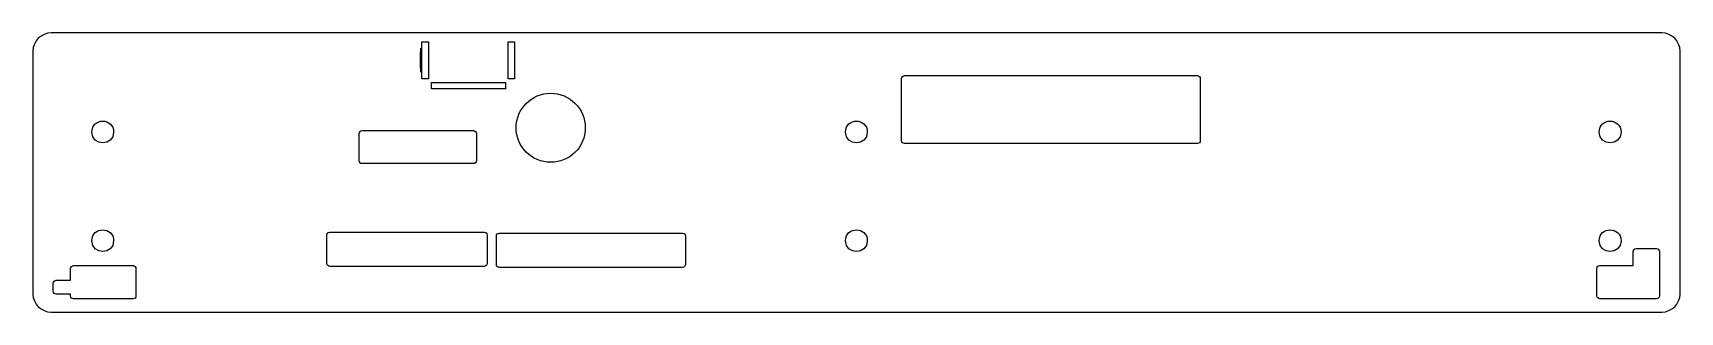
# Model space of a CAD drawing. Extents: x 0.6 to 29, y 2 to 6.8.
import ezdxf

# ---------------------------------------------------------------- set-up
doc = ezdxf.new("R2010")
doc.units = 0
doc.layers.add('Layer_1', color=7, linetype='CONTINUOUS')

msp = doc.modelspace()

# ---------------------------------------------------------------- linework, layer by layer
at = {"layer": 'Layer_1', "color": 1}
for p, q in [((28.707644, 6.842478), (0.894644, 6.842478)), ((7.296418, 6.690052), (7.406301, 6.690052)), ((7.296418, 6.047144), (7.296418, 6.690052)), ((7.406301, 6.690052), (7.406301, 6.047144)), ((8.786799, 6.690052), (8.896681, 6.690052)), ((8.786799, 6.047144), (8.786799, 6.690052)), ((8.896681, 6.690052), (8.896681, 6.047144)), ((0.577144, 6.524978), (0.577144, 2.333978)), ((29.025144, 2.333978), (29.025144, 6.524978)), ((7.406301, 6.047144), (7.296418, 6.047144)), ((7.458094, 5.984933), (8.740018, 5.984933)), ((7.458094, 5.875279), (7.458094, 5.984933)), ((8.740018, 5.984933), (8.740018, 5.875279)), ((8.896681, 6.047144), (8.786799, 6.047144)), ((15.581004, 4.980858), (15.581004, 6.052972)), ((15.631826, 6.103794), (20.688013, 6.103794)), ((15.631826, 6.103794), (15.631826, 6.103794)), ((20.73878, 6.052972), (20.73878, 4.980858)), ((8.740018, 5.875279), (7.458094, 5.875279)), ((9.51929, 5.799854), (9.51929, 5.799854)), ((1.782432, 5.31732), (1.782432, 5.31732)), ((6.262544, 5.154601), (8.184521, 5.154601)), ((6.262544, 5.154601), (6.262544, 5.154601)), ((14.799932, 5.31732), (14.799932, 5.31732)), ((27.817432, 5.31732), (27.817432, 5.31732)), ((6.211722, 4.633152), (6.211722, 5.103835)), ((8.235288, 5.103835), (8.235288, 4.633152)), ((20.688013, 4.930036), (15.631826, 4.930036)), ((8.184521, 4.58233), (6.262544, 4.58233)), ((1.782432, 3.437676), (1.782432, 3.437676)), ((14.799932, 3.437676), (14.799932, 3.437676)), ((27.817432, 3.437676), (27.817432, 3.437676)), ((5.654774, 2.855207), (5.654774, 3.347828)), ((5.705596, 3.39865), (8.368627, 3.39865)), ((5.705596, 3.39865), (5.705596, 3.39865)), ((8.419449, 3.347828), (8.419449, 2.855207)), ((8.58068, 2.838285), (8.58068, 3.330961)), ((8.631447, 3.381728), (11.797131, 3.381728)), ((8.631447, 3.381728), (8.631447, 3.381728)), ((11.847898, 3.330961), (11.847898, 2.838285)), ((28.215078, 2.822355), (28.215078, 3.062354)), ((28.265901, 3.113176), (28.618733, 3.113176)), ((28.265901, 3.113176), (28.265901, 3.113176)), ((28.669555, 3.062354), (28.669555, 2.771533)), ((0.979752, 2.566811), (1.226531, 2.566811)), ((1.226531, 2.566811), (1.226531, 2.769218)), ((1.277298, 2.819984), (2.30559, 2.819984)), ((1.277298, 2.819984), (1.277298, 2.819984)), ((2.356412, 2.769218), (2.356412, 2.295558)), ((8.368627, 2.804385), (5.705596, 2.804385)), ((11.797131, 2.787463), (8.631447, 2.787463)), ((27.588732, 2.295999), (27.588732, 2.771533)), ((27.639499, 2.822355), (28.215078, 2.822355)), ((28.669555, 2.771533), (28.669555, 2.718451)), ((28.669555, 2.718451), (28.669555, 2.295999)), ((0.92893, 2.376476), (0.92893, 2.516044)), ((1.226531, 2.325654), (0.979752, 2.325654)), ((1.226531, 2.295558), (1.226531, 2.325654)), ((0.894644, 2.016478), (28.707644, 2.016478)), ((2.30559, 2.244791), (1.277298, 2.244791)), ((28.618733, 2.245232), (27.639499, 2.245232))]:
    msp.add_line(p, q, dxfattribs=at)
at = {"layer": 'Layer_1', "color": 7}
msp.add_line((7.27317, 6.373857), (7.27317, 6.373857), dxfattribs=at)
at = {"layer": 'Layer_1', "color": 1}
for points in [[(0.894644, 6.842478), (0.718749, 6.842478), (0.577144, 6.700873), (0.577144, 6.524978)], [(29.025144, 6.524978), (29.025144, 6.700873), (28.883539, 6.842478), (28.707644, 6.842478)], [(15.581004, 6.052972), (15.581004, 6.081115), (15.603683, 6.103794), (15.631826, 6.103794)], [(20.688013, 6.103794), (20.716156, 6.103794), (20.73878, 6.081115), (20.73878, 6.052972)], [(8.922323, 5.203053), (8.922323, 5.53268), (9.189526, 5.799854), (9.51929, 5.799854)], [(9.51929, 5.799854), (9.848918, 5.799854), (10.11609, 5.53268), (10.11609, 5.203053)], [(1.594467, 5.129301), (1.594467, 5.254633), (1.688449, 5.31732), (1.782432, 5.31732)], [(1.970396, 5.129301), (1.970396, 4.878636), (1.594467, 4.878636), (1.594467, 5.129301)], [(1.782432, 5.31732), (1.876414, 5.31732), (1.970396, 5.254633), (1.970396, 5.129301)], [(6.211722, 5.103835), (6.211722, 5.131978), (6.234401, 5.154601), (6.262544, 5.154601)], [(8.184521, 5.154601), (8.212665, 5.154601), (8.235288, 5.131978), (8.235288, 5.103835)], [(9.51929, 4.606087), (9.189526, 4.606087), (8.922323, 4.873288), (8.922323, 5.203053)], [(10.11609, 5.203053), (10.11609, 4.873288), (9.848918, 4.606087), (9.51929, 4.606087)], [(14.611967, 5.129301), (14.611967, 5.254633), (14.705949, 5.31732), (14.799932, 5.31732)], [(14.987896, 5.129301), (14.987896, 4.878636), (14.611967, 4.878636), (14.611967, 5.129301)], [(14.799932, 5.31732), (14.893914, 5.31732), (14.987896, 5.254633), (14.987896, 5.129301)], [(27.629467, 5.129301), (27.629467, 5.254633), (27.723449, 5.31732), (27.817432, 5.31732)], [(28.005396, 5.129301), (28.005396, 4.878636), (27.629467, 4.878636), (27.629467, 5.129301)], [(27.817432, 5.31732), (27.911414, 5.31732), (28.005396, 5.254633), (28.005396, 5.129301)], [(15.631826, 4.930036), (15.603683, 4.930036), (15.581004, 4.952715), (15.581004, 4.980858)], [(20.73878, 4.980858), (20.73878, 4.952715), (20.716156, 4.930036), (20.688013, 4.930036)], [(6.262544, 4.58233), (6.234401, 4.58233), (6.211722, 4.605009), (6.211722, 4.633152)], [(8.235288, 4.633152), (8.235288, 4.605009), (8.212665, 4.58233), (8.184521, 4.58233)], [(1.594467, 3.249657), (1.594467, 3.374989), (1.688449, 3.437676), (1.782432, 3.437676)], [(1.782432, 3.437676), (1.876414, 3.437676), (1.970396, 3.374989), (1.970396, 3.249657)], [(14.611967, 3.249657), (14.611967, 3.374989), (14.705949, 3.437676), (14.799932, 3.437676)], [(14.799932, 3.437676), (14.893914, 3.437676), (14.987896, 3.374989), (14.987896, 3.249657)], [(27.629467, 3.249657), (27.629467, 3.374989), (27.723449, 3.437676), (27.817432, 3.437676)], [(27.817432, 3.437676), (27.911414, 3.437676), (28.005396, 3.374989), (28.005396, 3.249657)], [(1.970396, 3.249657), (1.970396, 2.999129), (1.594467, 2.999129), (1.594467, 3.249657)], [(5.654774, 3.347828), (5.654774, 3.375971), (5.677453, 3.39865), (5.705596, 3.39865)], [(8.368627, 3.39865), (8.396771, 3.39865), (8.419449, 3.375971), (8.419449, 3.347828)], [(8.58068, 3.330961), (8.58068, 3.359104), (8.603304, 3.381728), (8.631447, 3.381728)], [(11.797131, 3.381728), (11.825275, 3.381728), (11.847898, 3.359104), (11.847898, 3.330961)], [(14.987896, 3.249657), (14.987896, 2.999129), (14.611967, 2.999129), (14.611967, 3.249657)], [(28.005396, 3.249657), (28.005396, 2.999129), (27.629467, 2.999129), (27.629467, 3.249657)], [(5.705596, 2.804385), (5.677453, 2.804385), (5.654774, 2.827064), (5.654774, 2.855207)], [(8.419449, 2.855207), (8.419449, 2.827064), (8.396771, 2.804385), (8.368627, 2.804385)], [(28.215078, 3.062354), (28.215078, 3.090497), (28.237757, 3.113176), (28.265901, 3.113176)], [(28.618733, 3.113176), (28.646877, 3.113176), (28.669555, 3.090497), (28.669555, 3.062354)], [(0.92893, 2.516044), (0.92893, 2.544187), (0.951609, 2.566811), (0.979752, 2.566811)], [(1.226531, 2.769218), (1.226531, 2.797361), (1.249155, 2.819984), (1.277298, 2.819984)], [(2.30559, 2.819984), (2.333733, 2.819984), (2.356412, 2.797361), (2.356412, 2.769218)], [(8.631447, 2.787463), (8.603304, 2.787463), (8.58068, 2.810141), (8.58068, 2.838285)], [(11.847898, 2.838285), (11.847898, 2.810141), (11.825275, 2.787463), (11.797131, 2.787463)], [(27.588732, 2.771533), (27.588732, 2.799676), (27.611356, 2.822355), (27.639499, 2.822355)], [(0.577144, 2.333978), (0.577144, 2.158083), (0.718749, 2.016478), (0.894644, 2.016478)], [(0.979752, 2.325654), (0.951609, 2.325654), (0.92893, 2.348333), (0.92893, 2.376476)], [(1.277298, 2.244791), (1.249155, 2.244791), (1.226531, 2.267415), (1.226531, 2.295558)], [(2.356412, 2.295558), (2.356412, 2.267415), (2.333733, 2.244791), (2.30559, 2.244791)], [(27.639499, 2.245232), (27.611356, 2.245232), (27.588732, 2.267856), (27.588732, 2.295999)], [(28.669555, 2.295999), (28.669555, 2.267856), (28.646877, 2.245232), (28.618733, 2.245232)], [(28.707644, 2.016478), (28.883539, 2.016478), (29.025144, 2.158083), (29.025144, 2.333978)]]:
    msp.add_open_spline(points, degree=3, dxfattribs=at)
at = {"layer": 'Layer_1', "color": 7}
for points in [[(7.27317, 6.373857), (7.27317, 6.559203), (7.275568, 6.635026), (7.278498, 6.542353)], [(7.278498, 6.205362), (7.275568, 6.112689), (7.27317, 6.188512), (7.27317, 6.373857)], [(7.278498, 6.542353), (7.281428, 6.449681), (7.281428, 6.298034), (7.278498, 6.205362)]]:
    msp.add_open_spline(points, degree=3, dxfattribs=at)

doc.saveas('drawing.dxf')
